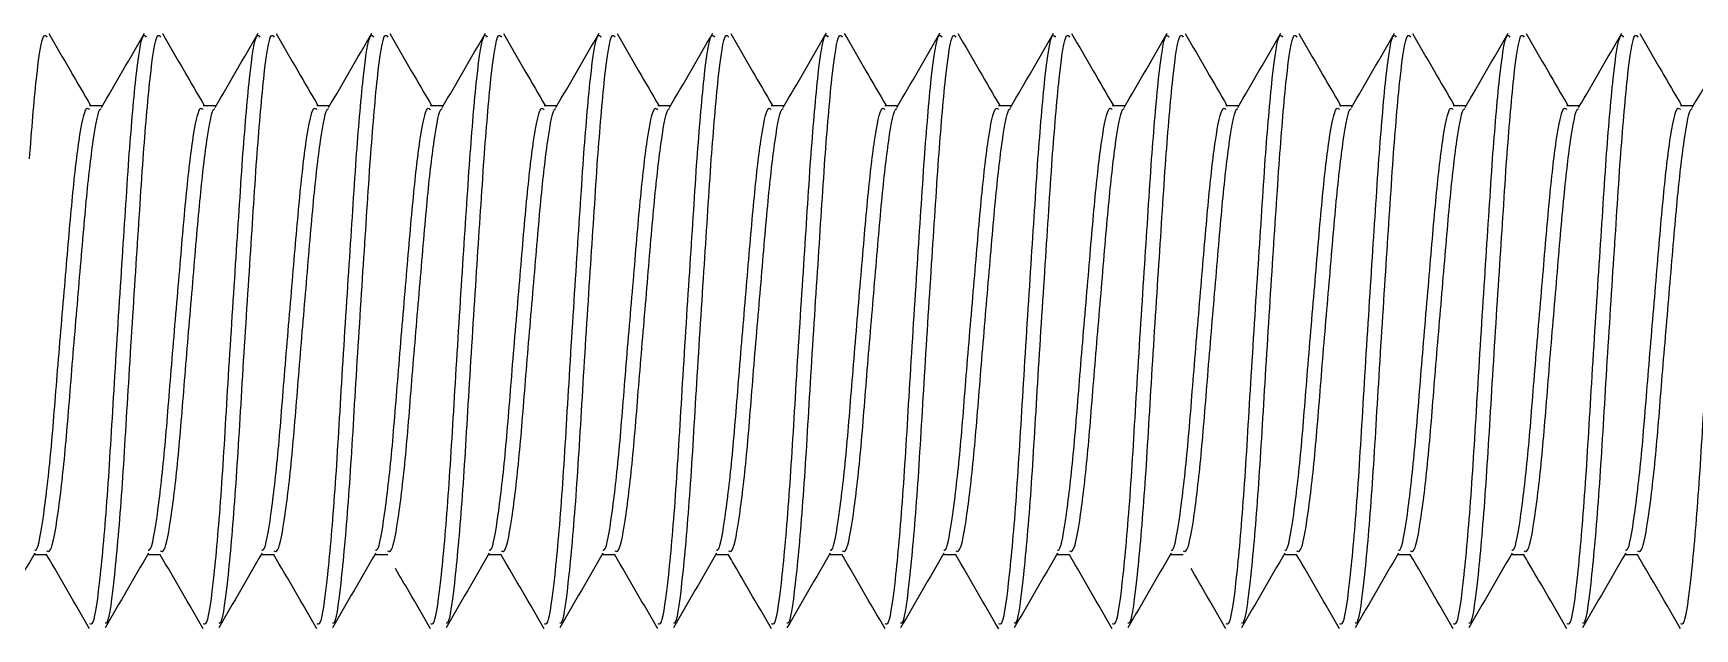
# Model space of a CAD drawing. Header units: inches. Extents: x -2.82 to 2.82, y -1.71 to 1.71.
# Drawn here: x -0.7555 to -0.4128, y -1.5976 to -1.4749 of the extents above; entities that cross this region are included whole.
import ezdxf

# ---------------------------------------------------------------- set-up
doc = ezdxf.new("R2010")
doc.units = ezdxf.units.IN
doc.header["$LTSCALE"] = 0.5
doc.header["$MEASUREMENT"] = 0
doc.layers.add('Hardware', color=242, linetype='CONTINUOUS')

msp = doc.modelspace()

# ---------------------------------------------------------------- linework, layer by layer
at = {"layer": 'Hardware', "linetype": 'Continuous', "lineweight": 25, "transparency": 16777216}
for p, q in [((-0.74389, -1.48977), (-0.74119, -1.48977)), ((-0.72045, -1.48977), (-0.71775, -1.48977)), ((-0.69702, -1.48977), (-0.69431, -1.48977)), ((-0.67358, -1.48977), (-0.67088, -1.48977)), ((-0.65014, -1.48977), (-0.64744, -1.48977)), ((-0.6267, -1.48977), (-0.624, -1.48977)), ((-0.60327, -1.48977), (-0.60057, -1.48977)), ((-0.57983, -1.48977), (-0.57713, -1.48977)), ((-0.55639, -1.48977), (-0.55369, -1.48977)), ((-0.53295, -1.48977), (-0.53025, -1.48977)), ((-0.50952, -1.48977), (-0.50682, -1.48977)), ((-0.48608, -1.48977), (-0.48338, -1.48977)), ((-0.46264, -1.48977), (-0.45994, -1.48977)), ((-0.4392, -1.48977), (-0.4365, -1.48977)), ((-0.41577, -1.48977), (-0.41307, -1.48977)), ((-0.75268, -1.58233), (-0.75537, -1.58233)), ((-0.72924, -1.58233), (-0.73193, -1.58233)), ((-0.7058, -1.58233), (-0.7085, -1.58233)), ((-0.68237, -1.58233), (-0.68506, -1.58233)), ((-0.65893, -1.58233), (-0.66162, -1.58233)), ((-0.63549, -1.58233), (-0.63818, -1.58233)), ((-0.61205, -1.58233), (-0.61475, -1.58233)), ((-0.58862, -1.58233), (-0.59131, -1.58233)), ((-0.56518, -1.58233), (-0.56787, -1.58233)), ((-0.54174, -1.58233), (-0.54443, -1.58233)), ((-0.5183, -1.58233), (-0.521, -1.58233)), ((-0.49487, -1.58233), (-0.49756, -1.58233)), ((-0.47143, -1.58233), (-0.47412, -1.58233)), ((-0.44799, -1.58233), (-0.45068, -1.58233)), ((-0.42456, -1.58233), (-0.42725, -1.58233))]:
    msp.add_line(p, q, dxfattribs=at)
for points, knots in [([(-0.75626, -1.50074), (-0.7558, -1.49482), (-0.75485, -1.48283), (-0.75354, -1.47459), (-0.75288, -1.47542), (-0.75268, -1.47567)], [0, 0, 0, 0, 0.40651, 0.823713, 1, 1, 1, 1]), ([(-0.75227, -1.47495), (-0.75079, -1.47751), (-0.74792, -1.48245), (-0.74504, -1.48739), (-0.74365, -1.48977)], [0, 0, 0, 0, 0.516874, 1, 1, 1, 1]), ([(-0.74144, -1.4902), (-0.73996, -1.48765), (-0.73698, -1.48255), (-0.73402, -1.47744), (-0.73253, -1.47489)], [0, 0, 0, 0, 0.499702, 1, 1, 1, 1]), ([(-0.73576, -1.50074), (-0.73529, -1.49482), (-0.73434, -1.48283), (-0.73303, -1.47459), (-0.73237, -1.47542), (-0.73217, -1.47567)], [0, 0, 0, 0, 0.40651, 0.823713, 1, 1, 1, 1]), ([(-0.73283, -1.50074), (-0.73236, -1.49482), (-0.73141, -1.48283), (-0.7301, -1.47459), (-0.72944, -1.47542), (-0.72924, -1.47567)], [0, 0, 0, 0, 0.40651, 0.823713, 1, 1, 1, 1]), ([(-0.72883, -1.47495), (-0.72735, -1.47751), (-0.72448, -1.48245), (-0.72161, -1.48739), (-0.72022, -1.48977)], [0, 0, 0, 0, 0.516874, 1, 1, 1, 1]), ([(-0.718, -1.4902), (-0.71652, -1.48765), (-0.71355, -1.48255), (-0.71058, -1.47744), (-0.7091, -1.47489)], [0, 0, 0, 0, 0.499702, 1, 1, 1, 1]), ([(-0.71232, -1.50074), (-0.71185, -1.49482), (-0.71091, -1.48283), (-0.7096, -1.47459), (-0.70893, -1.47542), (-0.70873, -1.47567)], [0, 0, 0, 0, 0.406509, 0.823714, 1, 1, 1, 1]), ([(-0.70939, -1.50074), (-0.70892, -1.49482), (-0.70798, -1.48283), (-0.70667, -1.47459), (-0.706, -1.47542), (-0.7058, -1.47567)], [0, 0, 0, 0, 0.40651, 0.823713, 1, 1, 1, 1]), ([(-0.70539, -1.47495), (-0.70391, -1.47751), (-0.70104, -1.48245), (-0.69817, -1.48739), (-0.69678, -1.48977)], [0, 0, 0, 0, 0.516874, 1, 1, 1, 1]), ([(-0.69457, -1.4902), (-0.69308, -1.48765), (-0.69011, -1.48255), (-0.68714, -1.47744), (-0.68566, -1.47489)], [0, 0, 0, 0, 0.499677, 1, 1, 1, 1]), ([(-0.68888, -1.50074), (-0.68841, -1.49482), (-0.68747, -1.48283), (-0.68616, -1.47459), (-0.68549, -1.47542), (-0.6853, -1.47567)], [0, 0, 0, 0, 0.406509, 0.823714, 1, 1, 1, 1]), ([(-0.68595, -1.50074), (-0.68548, -1.49482), (-0.68454, -1.48283), (-0.68323, -1.47459), (-0.68256, -1.47542), (-0.68237, -1.47567)], [0, 0, 0, 0, 0.40651, 0.823713, 1, 1, 1, 1]), ([(-0.68196, -1.47495), (-0.68047, -1.47751), (-0.67761, -1.48245), (-0.67473, -1.48739), (-0.67334, -1.48977)], [0, 0, 0, 0, 0.516874, 1, 1, 1, 1]), ([(-0.67113, -1.4902), (-0.66964, -1.48765), (-0.66667, -1.48255), (-0.66371, -1.47744), (-0.66222, -1.47489)], [0, 0, 0, 0, 0.499702, 1, 1, 1, 1]), ([(-0.66544, -1.50074), (-0.66498, -1.49482), (-0.66403, -1.48283), (-0.66272, -1.47459), (-0.66206, -1.47542), (-0.66186, -1.47567)], [0, 0, 0, 0, 0.40651, 0.823713, 1, 1, 1, 1]), ([(-0.66251, -1.50074), (-0.66205, -1.49482), (-0.6611, -1.48283), (-0.65979, -1.47459), (-0.65913, -1.47542), (-0.65893, -1.47567)], [0, 0, 0, 0, 0.40651, 0.823713, 1, 1, 1, 1]), ([(-0.65852, -1.47495), (-0.65704, -1.47751), (-0.65417, -1.48245), (-0.65129, -1.48739), (-0.64991, -1.48977)], [0, 0, 0, 0, 0.516874, 1, 1, 1, 1]), ([(-0.64769, -1.4902), (-0.64621, -1.48765), (-0.64323, -1.48255), (-0.64027, -1.47744), (-0.63878, -1.47489)], [0, 0, 0, 0, 0.499702, 1, 1, 1, 1]), ([(-0.64201, -1.50074), (-0.64154, -1.49482), (-0.64059, -1.48283), (-0.63928, -1.47459), (-0.63862, -1.47542), (-0.63842, -1.47567)], [0, 0, 0, 0, 0.406509, 0.823714, 1, 1, 1, 1]), ([(-0.63908, -1.50074), (-0.63861, -1.49482), (-0.63766, -1.48283), (-0.63636, -1.47459), (-0.63569, -1.47542), (-0.63549, -1.47567)], [0, 0, 0, 0, 0.40651, 0.823713, 1, 1, 1, 1]), ([(-0.63508, -1.47495), (-0.6336, -1.47751), (-0.63073, -1.48245), (-0.62786, -1.48739), (-0.62647, -1.48977)], [0, 0, 0, 0, 0.516874, 1, 1, 1, 1]), ([(-0.62425, -1.4902), (-0.62277, -1.48765), (-0.6198, -1.48255), (-0.61683, -1.47744), (-0.61535, -1.47489)], [0, 0, 0, 0, 0.499677, 1, 1, 1, 1]), ([(-0.61857, -1.50074), (-0.6181, -1.49482), (-0.61716, -1.48283), (-0.61585, -1.47459), (-0.61518, -1.47542), (-0.61498, -1.47567)], [0, 0, 0, 0, 0.406509, 0.823714, 1, 1, 1, 1]), ([(-0.61564, -1.50074), (-0.61517, -1.49482), (-0.61423, -1.48283), (-0.61292, -1.47459), (-0.61225, -1.47542), (-0.61205, -1.47567)], [0, 0, 0, 0, 0.40651, 0.823713, 1, 1, 1, 1]), ([(-0.61164, -1.47495), (-0.61016, -1.47751), (-0.60729, -1.48245), (-0.60442, -1.48739), (-0.60303, -1.48977)], [0, 0, 0, 0, 0.516874, 1, 1, 1, 1]), ([(-0.60082, -1.4902), (-0.59933, -1.48765), (-0.59636, -1.48255), (-0.59339, -1.47744), (-0.59191, -1.47489)], [0, 0, 0, 0, 0.499702, 1, 1, 1, 1]), ([(-0.59513, -1.50074), (-0.59466, -1.49482), (-0.59372, -1.48283), (-0.59241, -1.47459), (-0.59174, -1.47542), (-0.59155, -1.47567)], [0, 0, 0, 0, 0.40651, 0.823713, 1, 1, 1, 1]), ([(-0.5922, -1.50074), (-0.59173, -1.49482), (-0.59079, -1.48283), (-0.58948, -1.47459), (-0.58882, -1.47542), (-0.58862, -1.47567)], [0, 0, 0, 0, 0.40651, 0.823713, 1, 1, 1, 1]), ([(-0.58821, -1.47495), (-0.58672, -1.47751), (-0.58386, -1.48245), (-0.58098, -1.48739), (-0.57959, -1.48977)], [0, 0, 0, 0, 0.516874, 1, 1, 1, 1]), ([(-0.57738, -1.4902), (-0.57589, -1.48765), (-0.57292, -1.48255), (-0.56996, -1.47744), (-0.56847, -1.47489)], [0, 0, 0, 0, 0.499702, 1, 1, 1, 1]), ([(-0.57169, -1.50074), (-0.57123, -1.49482), (-0.57028, -1.48283), (-0.56897, -1.47459), (-0.56831, -1.47542), (-0.56811, -1.47567)], [0, 0, 0, 0, 0.40651, 0.823713, 1, 1, 1, 1]), ([(-0.56876, -1.50074), (-0.5683, -1.49482), (-0.56735, -1.48283), (-0.56604, -1.47459), (-0.56538, -1.47542), (-0.56518, -1.47567)], [0, 0, 0, 0, 0.40651, 0.823713, 1, 1, 1, 1]), ([(-0.56477, -1.47495), (-0.56329, -1.47751), (-0.56042, -1.48245), (-0.55754, -1.48739), (-0.55616, -1.48977)], [0, 0, 0, 0, 0.516874, 1, 1, 1, 1]), ([(-0.55394, -1.4902), (-0.55246, -1.48765), (-0.54948, -1.48255), (-0.54652, -1.47744), (-0.54503, -1.47489)], [0, 0, 0, 0, 0.499702, 1, 1, 1, 1]), ([(-0.54826, -1.50074), (-0.54779, -1.49482), (-0.54684, -1.48283), (-0.54553, -1.47459), (-0.54487, -1.47542), (-0.54467, -1.47567)], [0, 0, 0, 0, 0.406509, 0.823714, 1, 1, 1, 1]), ([(-0.54533, -1.50074), (-0.54486, -1.49482), (-0.54391, -1.48283), (-0.54261, -1.47459), (-0.54194, -1.47542), (-0.54174, -1.47567)], [0, 0, 0, 0, 0.40651, 0.823713, 1, 1, 1, 1]), ([(-0.54133, -1.47495), (-0.53985, -1.47751), (-0.53698, -1.48245), (-0.53411, -1.48739), (-0.53272, -1.48977)], [0, 0, 0, 0, 0.516874, 1, 1, 1, 1]), ([(-0.5305, -1.4902), (-0.52902, -1.48765), (-0.52605, -1.48255), (-0.52308, -1.47744), (-0.5216, -1.47489)], [0, 0, 0, 0, 0.499677, 1, 1, 1, 1]), ([(-0.52482, -1.50074), (-0.52435, -1.49482), (-0.52341, -1.48283), (-0.5221, -1.47459), (-0.52143, -1.47542), (-0.52123, -1.47567)], [0, 0, 0, 0, 0.406509, 0.823714, 1, 1, 1, 1]), ([(-0.52189, -1.50074), (-0.52142, -1.49482), (-0.52048, -1.48283), (-0.51917, -1.47459), (-0.5185, -1.47542), (-0.5183, -1.47567)], [0, 0, 0, 0, 0.40651, 0.823713, 1, 1, 1, 1]), ([(-0.51789, -1.47495), (-0.51641, -1.47751), (-0.51354, -1.48245), (-0.51067, -1.48739), (-0.50928, -1.48977)], [0, 0, 0, 0, 0.516874, 1, 1, 1, 1]), ([(-0.50707, -1.4902), (-0.50558, -1.48765), (-0.50261, -1.48255), (-0.49964, -1.47744), (-0.49816, -1.47489)], [0, 0, 0, 0, 0.499702, 1, 1, 1, 1]), ([(-0.50138, -1.50074), (-0.50091, -1.49482), (-0.49997, -1.48283), (-0.49866, -1.47459), (-0.49799, -1.47542), (-0.4978, -1.47567)], [0, 0, 0, 0, 0.40651, 0.823713, 1, 1, 1, 1]), ([(-0.49845, -1.50074), (-0.49799, -1.49482), (-0.49704, -1.48283), (-0.49573, -1.47459), (-0.49507, -1.47542), (-0.49487, -1.47567)], [0, 0, 0, 0, 0.40651, 0.823713, 1, 1, 1, 1]), ([(-0.49446, -1.47495), (-0.49298, -1.47751), (-0.49011, -1.48245), (-0.48723, -1.48739), (-0.48584, -1.48977)], [0, 0, 0, 0, 0.516874, 1, 1, 1, 1]), ([(-0.48363, -1.4902), (-0.48214, -1.48765), (-0.47917, -1.48255), (-0.47621, -1.47744), (-0.47472, -1.47489)], [0, 0, 0, 0, 0.499702, 1, 1, 1, 1]), ([(-0.47794, -1.50074), (-0.47748, -1.49482), (-0.47653, -1.48283), (-0.47522, -1.47459), (-0.47456, -1.47542), (-0.47436, -1.47567)], [0, 0, 0, 0, 0.406509, 0.823714, 1, 1, 1, 1]), ([(-0.47501, -1.50074), (-0.47455, -1.49482), (-0.4736, -1.48283), (-0.47229, -1.47459), (-0.47163, -1.47542), (-0.47143, -1.47567)], [0, 0, 0, 0, 0.40651, 0.823713, 1, 1, 1, 1]), ([(-0.47102, -1.47495), (-0.46954, -1.47751), (-0.46667, -1.48245), (-0.46379, -1.48739), (-0.46241, -1.48977)], [0, 0, 0, 0, 0.516874, 1, 1, 1, 1]), ([(-0.46019, -1.4902), (-0.45871, -1.48765), (-0.45573, -1.48255), (-0.45277, -1.47744), (-0.45128, -1.47489)], [0, 0, 0, 0, 0.499677, 1, 1, 1, 1]), ([(-0.45451, -1.50074), (-0.45404, -1.49482), (-0.45309, -1.48283), (-0.45178, -1.47459), (-0.45112, -1.47542), (-0.45092, -1.47567)], [0, 0, 0, 0, 0.406509, 0.823714, 1, 1, 1, 1]), ([(-0.45158, -1.50074), (-0.45111, -1.49482), (-0.45016, -1.48283), (-0.44886, -1.47459), (-0.44819, -1.47542), (-0.44799, -1.47567)], [0, 0, 0, 0, 0.40651, 0.823713, 1, 1, 1, 1]), ([(-0.44758, -1.47495), (-0.4461, -1.47751), (-0.44323, -1.48245), (-0.44036, -1.48739), (-0.43897, -1.48977)], [0, 0, 0, 0, 0.516874, 1, 1, 1, 1]), ([(-0.43675, -1.4902), (-0.43527, -1.48765), (-0.4323, -1.48255), (-0.42933, -1.47744), (-0.42785, -1.47489)], [0, 0, 0, 0, 0.499702, 1, 1, 1, 1]), ([(-0.43107, -1.50074), (-0.4306, -1.49482), (-0.42966, -1.48283), (-0.42835, -1.47459), (-0.42768, -1.47542), (-0.42749, -1.47567)], [0, 0, 0, 0, 0.40651, 0.823713, 1, 1, 1, 1]), ([(-0.42814, -1.50074), (-0.42767, -1.49482), (-0.42673, -1.48283), (-0.42542, -1.47459), (-0.42475, -1.47542), (-0.42456, -1.47567)], [0, 0, 0, 0, 0.40651, 0.823713, 1, 1, 1, 1]), ([(-0.42415, -1.47495), (-0.42266, -1.47751), (-0.41979, -1.48245), (-0.41692, -1.48739), (-0.41553, -1.48977)], [0, 0, 0, 0, 0.516874, 1, 1, 1, 1]), ([(-0.41332, -1.4902), (-0.41183, -1.48765), (-0.40886, -1.48255), (-0.40589, -1.47744), (-0.40441, -1.47489)], [0, 0, 0, 0, 0.499702, 1, 1, 1, 1]), ([(-0.75519, -1.58136), (-0.75507, -1.58138), (-0.75449, -1.58146), (-0.75333, -1.57459), (-0.7518, -1.56162), (-0.75048, -1.5442), (-0.74889, -1.52578), (-0.74747, -1.50873), (-0.74606, -1.49621), (-0.74475, -1.48978), (-0.74409, -1.49042), (-0.74389, -1.49061)], [0, 0, 0, 0, 0.032032, 0.163227, 0.294424, 0.421501, 0.553854, 0.682794, 0.811735, 0.944088, 1, 1, 1, 1]), ([(-0.75273, -1.5815), (-0.75246, -1.58164), (-0.75173, -1.582), (-0.75041, -1.57475), (-0.74887, -1.56158), (-0.74756, -1.54433), (-0.74597, -1.52594), (-0.74455, -1.50876), (-0.74314, -1.49642), (-0.742, -1.49021), (-0.74149, -1.49045), (-0.74145, -1.49047)], [0, 0, 0, 0, 0.0756552, 0.2070827, 0.3385112, 0.4658129, 0.5956376, 0.7275691, 0.8567376, 0.9893247, 1, 1, 1, 1]), ([(-0.73175, -1.58136), (-0.73164, -1.58138), (-0.73105, -1.58146), (-0.72989, -1.57459), (-0.72837, -1.56162), (-0.72705, -1.5442), (-0.72545, -1.52578), (-0.72404, -1.50873), (-0.72262, -1.49621), (-0.72132, -1.48978), (-0.72065, -1.49042), (-0.72045, -1.49061)], [0, 0, 0, 0, 0.032032, 0.163227, 0.294424, 0.421501, 0.553854, 0.682794, 0.811735, 0.944088, 1, 1, 1, 1]), ([(-0.72929, -1.5815), (-0.72902, -1.58164), (-0.72829, -1.582), (-0.72697, -1.57475), (-0.72544, -1.56158), (-0.72413, -1.54433), (-0.72253, -1.52594), (-0.72112, -1.50876), (-0.7197, -1.49642), (-0.71856, -1.49021), (-0.71805, -1.49045), (-0.71801, -1.49047)], [0, 0, 0, 0, 0.0756552, 0.2070827, 0.3385112, 0.4658129, 0.5956376, 0.7275691, 0.8567376, 0.9893247, 1, 1, 1, 1]), ([(-0.70831, -1.58136), (-0.7082, -1.58138), (-0.70762, -1.58146), (-0.70646, -1.57459), (-0.70493, -1.56162), (-0.70361, -1.5442), (-0.70201, -1.52578), (-0.7006, -1.50873), (-0.69919, -1.49621), (-0.69788, -1.48978), (-0.69721, -1.49042), (-0.69702, -1.49061)], [0, 0, 0, 0, 0.032032, 0.163227, 0.294423, 0.421501, 0.553855, 0.682795, 0.811735, 0.944089, 1, 1, 1, 1]), ([(-0.70585, -1.5815), (-0.70558, -1.58164), (-0.70485, -1.582), (-0.70353, -1.57475), (-0.702, -1.56158), (-0.70069, -1.54433), (-0.69909, -1.52594), (-0.69768, -1.50876), (-0.69626, -1.49642), (-0.69512, -1.49021), (-0.69461, -1.49045), (-0.69457, -1.49047)], [0, 0, 0, 0, 0.075656, 0.207083, 0.338512, 0.465813, 0.595638, 0.727569, 0.856738, 0.989325, 1, 1, 1, 1]), ([(-0.68488, -1.58136), (-0.68476, -1.58138), (-0.68418, -1.58146), (-0.68302, -1.57459), (-0.68149, -1.56162), (-0.68017, -1.5442), (-0.67858, -1.52578), (-0.67716, -1.50873), (-0.67575, -1.49621), (-0.67444, -1.48978), (-0.67378, -1.49042), (-0.67358, -1.49061)], [0, 0, 0, 0, 0.032032, 0.163227, 0.294424, 0.421501, 0.553854, 0.682795, 0.811735, 0.944089, 1, 1, 1, 1]), ([(-0.68241, -1.5815), (-0.68215, -1.58164), (-0.68141, -1.582), (-0.68009, -1.57475), (-0.67856, -1.56158), (-0.67725, -1.54433), (-0.67566, -1.52594), (-0.67424, -1.50876), (-0.67283, -1.49642), (-0.67168, -1.49021), (-0.67117, -1.49045), (-0.67114, -1.49047)], [0, 0, 0, 0, 0.075656, 0.207083, 0.338511, 0.465813, 0.595638, 0.72757, 0.856738, 0.989325, 1, 1, 1, 1]), ([(-0.66144, -1.58136), (-0.66132, -1.58138), (-0.66074, -1.58146), (-0.65958, -1.57459), (-0.65805, -1.56162), (-0.65673, -1.5442), (-0.65514, -1.52578), (-0.65372, -1.50873), (-0.65231, -1.49621), (-0.651, -1.48978), (-0.65034, -1.49042), (-0.65014, -1.49061)], [0, 0, 0, 0, 0.032032, 0.163227, 0.294424, 0.421501, 0.553854, 0.682794, 0.811735, 0.944088, 1, 1, 1, 1]), ([(-0.65898, -1.5815), (-0.65871, -1.58164), (-0.65798, -1.582), (-0.65666, -1.57475), (-0.65512, -1.56158), (-0.65381, -1.54433), (-0.65222, -1.52594), (-0.6508, -1.50876), (-0.64939, -1.49642), (-0.64825, -1.49021), (-0.64774, -1.49045), (-0.6477, -1.49047)], [0, 0, 0, 0, 0.0756552, 0.2070827, 0.3385112, 0.4658129, 0.5956376, 0.7275691, 0.8567376, 0.9893247, 1, 1, 1, 1]), ([(-0.638, -1.58136), (-0.63789, -1.58138), (-0.6373, -1.58146), (-0.63614, -1.57459), (-0.63462, -1.56162), (-0.6333, -1.5442), (-0.6317, -1.52578), (-0.63029, -1.50873), (-0.62888, -1.49621), (-0.62757, -1.48978), (-0.6269, -1.49042), (-0.6267, -1.49061)], [0, 0, 0, 0, 0.032032, 0.163227, 0.294423, 0.421501, 0.553855, 0.682795, 0.811735, 0.944089, 1, 1, 1, 1]), ([(-0.63554, -1.5815), (-0.63527, -1.58164), (-0.63454, -1.582), (-0.63322, -1.57475), (-0.63169, -1.56158), (-0.63038, -1.54433), (-0.62878, -1.52594), (-0.62737, -1.50876), (-0.62595, -1.49642), (-0.62481, -1.49021), (-0.6243, -1.49045), (-0.62426, -1.49047)], [0, 0, 0, 0, 0.075656, 0.207083, 0.338512, 0.465813, 0.595638, 0.727569, 0.856738, 0.989325, 1, 1, 1, 1]), ([(-0.61456, -1.58136), (-0.61445, -1.58138), (-0.61387, -1.58146), (-0.61271, -1.57459), (-0.61118, -1.56162), (-0.60986, -1.5442), (-0.60826, -1.52578), (-0.60685, -1.50873), (-0.60544, -1.49621), (-0.60413, -1.48978), (-0.60346, -1.49042), (-0.60327, -1.49061)], [0, 0, 0, 0, 0.032032, 0.163227, 0.294424, 0.421501, 0.553854, 0.682795, 0.811735, 0.944089, 1, 1, 1, 1]), ([(-0.6121, -1.5815), (-0.61183, -1.58164), (-0.6111, -1.582), (-0.60978, -1.57475), (-0.60825, -1.56158), (-0.60694, -1.54433), (-0.60535, -1.52594), (-0.60393, -1.50876), (-0.60251, -1.49642), (-0.60137, -1.49021), (-0.60086, -1.49045), (-0.60082, -1.49047)], [0, 0, 0, 0, 0.075656, 0.207083, 0.338511, 0.465813, 0.595638, 0.72757, 0.856738, 0.989325, 1, 1, 1, 1]), ([(-0.59113, -1.58136), (-0.59101, -1.58138), (-0.59043, -1.58146), (-0.58927, -1.57459), (-0.58774, -1.56162), (-0.58642, -1.5442), (-0.58483, -1.52578), (-0.58341, -1.50873), (-0.582, -1.49621), (-0.58069, -1.48978), (-0.58003, -1.49042), (-0.57983, -1.49061)], [0, 0, 0, 0, 0.032032, 0.163227, 0.294424, 0.421501, 0.553854, 0.682794, 0.811735, 0.944088, 1, 1, 1, 1]), ([(-0.58866, -1.5815), (-0.5884, -1.58164), (-0.58766, -1.582), (-0.58634, -1.57475), (-0.58481, -1.56158), (-0.5835, -1.54433), (-0.58191, -1.52594), (-0.58049, -1.50876), (-0.57907, -1.49642), (-0.57794, -1.49021), (-0.57742, -1.49045), (-0.57739, -1.49047)], [0, 0, 0, 0, 0.0756552, 0.2070827, 0.3385112, 0.4658129, 0.5956376, 0.7275691, 0.8567376, 0.9893247, 1, 1, 1, 1]), ([(-0.56769, -1.58136), (-0.56757, -1.58138), (-0.56699, -1.58146), (-0.56583, -1.57459), (-0.5643, -1.56162), (-0.56298, -1.5442), (-0.56139, -1.52578), (-0.55997, -1.50873), (-0.55856, -1.49621), (-0.55725, -1.48978), (-0.55659, -1.49042), (-0.55639, -1.49061)], [0, 0, 0, 0, 0.032032, 0.163227, 0.294424, 0.421501, 0.553854, 0.682794, 0.811735, 0.944088, 1, 1, 1, 1]), ([(-0.56523, -1.5815), (-0.56496, -1.58164), (-0.56423, -1.582), (-0.56291, -1.57475), (-0.56137, -1.56158), (-0.56006, -1.54433), (-0.55847, -1.52594), (-0.55705, -1.50876), (-0.55564, -1.49642), (-0.5545, -1.49021), (-0.55399, -1.49045), (-0.55395, -1.49047)], [0, 0, 0, 0, 0.0756552, 0.2070827, 0.3385112, 0.4658129, 0.5956376, 0.7275691, 0.8567376, 0.9893247, 1, 1, 1, 1]), ([(-0.54425, -1.58136), (-0.54414, -1.58138), (-0.54355, -1.58146), (-0.54239, -1.57459), (-0.54087, -1.56162), (-0.53955, -1.5442), (-0.53795, -1.52578), (-0.53654, -1.50873), (-0.53513, -1.49621), (-0.53382, -1.48978), (-0.53315, -1.49042), (-0.53295, -1.49061)], [0, 0, 0, 0, 0.032032, 0.163227, 0.294423, 0.421501, 0.553855, 0.682795, 0.811735, 0.944089, 1, 1, 1, 1]), ([(-0.54179, -1.5815), (-0.54152, -1.58164), (-0.54079, -1.582), (-0.53947, -1.57475), (-0.53794, -1.56158), (-0.53663, -1.54433), (-0.53503, -1.52594), (-0.53362, -1.50876), (-0.5322, -1.49642), (-0.53106, -1.49021), (-0.53055, -1.49045), (-0.53051, -1.49047)], [0, 0, 0, 0, 0.075656, 0.207083, 0.338512, 0.465813, 0.595638, 0.727569, 0.856738, 0.989325, 1, 1, 1, 1]), ([(-0.52081, -1.58136), (-0.5207, -1.58138), (-0.52012, -1.58146), (-0.51896, -1.57459), (-0.51743, -1.56162), (-0.51611, -1.5442), (-0.51451, -1.52578), (-0.5131, -1.50873), (-0.51169, -1.49621), (-0.51038, -1.48978), (-0.50971, -1.49042), (-0.50952, -1.49061)], [0, 0, 0, 0, 0.032032, 0.163227, 0.294424, 0.421501, 0.553854, 0.682795, 0.811735, 0.944089, 1, 1, 1, 1]), ([(-0.51835, -1.5815), (-0.51808, -1.58164), (-0.51735, -1.582), (-0.51603, -1.57475), (-0.5145, -1.56158), (-0.51319, -1.54433), (-0.5116, -1.52594), (-0.51018, -1.50876), (-0.50876, -1.49642), (-0.50762, -1.49021), (-0.50711, -1.49045), (-0.50707, -1.49047)], [0, 0, 0, 0, 0.075656, 0.207083, 0.338511, 0.465813, 0.595638, 0.72757, 0.856738, 0.989325, 1, 1, 1, 1]), ([(-0.49738, -1.58136), (-0.49726, -1.58138), (-0.49668, -1.58146), (-0.49552, -1.57459), (-0.49399, -1.56162), (-0.49267, -1.5442), (-0.49108, -1.52578), (-0.48966, -1.50873), (-0.48825, -1.49621), (-0.48694, -1.48978), (-0.48628, -1.49042), (-0.48608, -1.49061)], [0, 0, 0, 0, 0.032032, 0.163227, 0.294424, 0.421501, 0.553854, 0.682794, 0.811735, 0.944088, 1, 1, 1, 1]), ([(-0.49491, -1.5815), (-0.49465, -1.58164), (-0.49391, -1.582), (-0.49259, -1.57475), (-0.49106, -1.56158), (-0.48975, -1.54433), (-0.48816, -1.52594), (-0.48674, -1.50876), (-0.48532, -1.49642), (-0.48419, -1.49021), (-0.48367, -1.49045), (-0.48364, -1.49047)], [0, 0, 0, 0, 0.0756552, 0.2070827, 0.3385112, 0.4658129, 0.5956376, 0.7275691, 0.8567376, 0.9893247, 1, 1, 1, 1]), ([(-0.47394, -1.58136), (-0.47382, -1.58138), (-0.47324, -1.58146), (-0.47208, -1.57459), (-0.47056, -1.56162), (-0.46923, -1.5442), (-0.46764, -1.52578), (-0.46622, -1.50873), (-0.46481, -1.49621), (-0.4635, -1.48978), (-0.46284, -1.49042), (-0.46264, -1.49061)], [0, 0, 0, 0, 0.032032, 0.163227, 0.294423, 0.421501, 0.553855, 0.682795, 0.811735, 0.944089, 1, 1, 1, 1]), ([(-0.47148, -1.5815), (-0.47121, -1.58164), (-0.47048, -1.582), (-0.46916, -1.57475), (-0.46762, -1.56158), (-0.46631, -1.54433), (-0.46472, -1.52594), (-0.4633, -1.50876), (-0.46189, -1.49642), (-0.46075, -1.49021), (-0.46024, -1.49045), (-0.4602, -1.49047)], [0, 0, 0, 0, 0.075656, 0.207083, 0.338512, 0.465813, 0.595638, 0.727569, 0.856738, 0.989325, 1, 1, 1, 1]), ([(-0.4505, -1.58136), (-0.45039, -1.58138), (-0.44981, -1.58146), (-0.44865, -1.57459), (-0.44712, -1.56162), (-0.4458, -1.5442), (-0.4442, -1.52578), (-0.44279, -1.50873), (-0.44138, -1.49621), (-0.44007, -1.48978), (-0.4394, -1.49042), (-0.4392, -1.49061)], [0, 0, 0, 0, 0.032032, 0.163227, 0.294424, 0.421501, 0.553854, 0.682795, 0.811735, 0.944089, 1, 1, 1, 1]), ([(-0.44804, -1.5815), (-0.44777, -1.58164), (-0.44704, -1.582), (-0.44572, -1.57475), (-0.44419, -1.56158), (-0.44288, -1.54433), (-0.44129, -1.52594), (-0.43986, -1.50876), (-0.43845, -1.49642), (-0.43731, -1.49021), (-0.4368, -1.49045), (-0.43676, -1.49047)], [0, 0, 0, 0, 0.075656, 0.207083, 0.338511, 0.465813, 0.595638, 0.72757, 0.856738, 0.989325, 1, 1, 1, 1]), ([(-0.42706, -1.58136), (-0.42695, -1.58138), (-0.42637, -1.58146), (-0.42521, -1.57459), (-0.42368, -1.56162), (-0.42236, -1.5442), (-0.42076, -1.52578), (-0.41935, -1.50873), (-0.41794, -1.49621), (-0.41663, -1.48978), (-0.41596, -1.49042), (-0.41577, -1.49061)], [0, 0, 0, 0, 0.032032, 0.163227, 0.294424, 0.421501, 0.553854, 0.682794, 0.811735, 0.944088, 1, 1, 1, 1]), ([(-0.4246, -1.5815), (-0.42433, -1.58164), (-0.4236, -1.582), (-0.42228, -1.57475), (-0.42075, -1.56158), (-0.41944, -1.54433), (-0.41785, -1.52594), (-0.41643, -1.50876), (-0.41501, -1.49642), (-0.41388, -1.49021), (-0.41336, -1.49045), (-0.41332, -1.49047)], [0, 0, 0, 0, 0.0756552, 0.2070827, 0.3385112, 0.4658129, 0.5956376, 0.7275691, 0.8567376, 0.9893247, 1, 1, 1, 1]), ([(-0.74389, -1.59644), (-0.74364, -1.59659), (-0.74292, -1.59704), (-0.74162, -1.58747), (-0.74008, -1.56996), (-0.73876, -1.54697), (-0.73717, -1.52212), (-0.73622, -1.5078), (-0.73576, -1.50074)], [0, 0, 0, 0, 0.098577, 0.280299, 0.462021, 0.638069, 0.821385, 1, 1, 1, 1]), ([(-0.74066, -1.59632), (-0.74051, -1.59637), (-0.73988, -1.59658), (-0.73868, -1.58734), (-0.73716, -1.56999), (-0.73583, -1.54696), (-0.73424, -1.52212), (-0.73329, -1.5078), (-0.73283, -1.50074)], [0, 0, 0, 0, 0.062356, 0.25138, 0.440403, 0.623526, 0.814208, 1, 1, 1, 1]), ([(-0.72045, -1.59644), (-0.7202, -1.59659), (-0.71948, -1.59704), (-0.71818, -1.58747), (-0.71665, -1.56996), (-0.71533, -1.54697), (-0.71373, -1.52212), (-0.71278, -1.5078), (-0.71232, -1.50074)], [0, 0, 0, 0, 0.098577, 0.280299, 0.46202, 0.638069, 0.821385, 1, 1, 1, 1]), ([(-0.71722, -1.59632), (-0.71707, -1.59637), (-0.71645, -1.59658), (-0.71525, -1.58734), (-0.71372, -1.56999), (-0.7124, -1.54696), (-0.7108, -1.52212), (-0.70986, -1.5078), (-0.70939, -1.50074)], [0, 0, 0, 0, 0.062356, 0.25138, 0.440403, 0.623526, 0.814208, 1, 1, 1, 1]), ([(-0.69702, -1.59644), (-0.69676, -1.59659), (-0.69604, -1.59704), (-0.69474, -1.58747), (-0.69321, -1.56996), (-0.69189, -1.54697), (-0.69029, -1.52212), (-0.68935, -1.5078), (-0.68888, -1.50074)], [0, 0, 0, 0, 0.0985776, 0.2802987, 0.4620205, 0.6380693, 0.8213847, 1, 1, 1, 1]), ([(-0.69379, -1.59632), (-0.69363, -1.59637), (-0.69301, -1.59658), (-0.69181, -1.58734), (-0.69028, -1.56999), (-0.68896, -1.54696), (-0.68736, -1.52212), (-0.68642, -1.5078), (-0.68595, -1.50074)], [0, 0, 0, 0, 0.062356, 0.25138, 0.440403, 0.623526, 0.814208, 1, 1, 1, 1]), ([(-0.67358, -1.59644), (-0.67333, -1.59659), (-0.67261, -1.59704), (-0.6713, -1.58747), (-0.66977, -1.56996), (-0.66845, -1.54697), (-0.66686, -1.52212), (-0.66591, -1.5078), (-0.66544, -1.50074)], [0, 0, 0, 0, 0.098577, 0.280299, 0.462021, 0.638069, 0.821385, 1, 1, 1, 1]), ([(-0.67035, -1.59632), (-0.67019, -1.59637), (-0.66957, -1.59658), (-0.66837, -1.58734), (-0.66684, -1.56999), (-0.66552, -1.54696), (-0.66393, -1.52212), (-0.66298, -1.5078), (-0.66251, -1.50074)], [0, 0, 0, 0, 0.062356, 0.25138, 0.440403, 0.623526, 0.814208, 1, 1, 1, 1]), ([(-0.65014, -1.59644), (-0.64989, -1.59659), (-0.64917, -1.59704), (-0.64787, -1.58747), (-0.64634, -1.56996), (-0.64501, -1.54697), (-0.64342, -1.52212), (-0.64247, -1.5078), (-0.64201, -1.50074)], [0, 0, 0, 0, 0.098577, 0.280299, 0.46202, 0.638069, 0.821385, 1, 1, 1, 1]), ([(-0.64691, -1.59632), (-0.64676, -1.59637), (-0.64613, -1.59658), (-0.64494, -1.58734), (-0.64341, -1.56999), (-0.64209, -1.54696), (-0.64049, -1.52212), (-0.63954, -1.5078), (-0.63908, -1.50074)], [0, 0, 0, 0, 0.062356, 0.25138, 0.440403, 0.623526, 0.814208, 1, 1, 1, 1]), ([(-0.6267, -1.59644), (-0.62645, -1.59659), (-0.62573, -1.59704), (-0.62443, -1.58747), (-0.6229, -1.56996), (-0.62158, -1.54697), (-0.61998, -1.52212), (-0.61904, -1.5078), (-0.61857, -1.50074)], [0, 0, 0, 0, 0.0985776, 0.2802987, 0.4620205, 0.6380693, 0.8213847, 1, 1, 1, 1]), ([(-0.62347, -1.59632), (-0.62332, -1.59637), (-0.6227, -1.59658), (-0.6215, -1.58734), (-0.61997, -1.56999), (-0.61865, -1.54696), (-0.61705, -1.52212), (-0.61611, -1.5078), (-0.61564, -1.50074)], [0, 0, 0, 0, 0.062356, 0.25138, 0.440403, 0.623526, 0.814208, 1, 1, 1, 1]), ([(-0.60327, -1.59644), (-0.60301, -1.59659), (-0.6023, -1.59704), (-0.60099, -1.58747), (-0.59946, -1.56996), (-0.59814, -1.54697), (-0.59654, -1.52212), (-0.5956, -1.5078), (-0.59513, -1.50074)], [0, 0, 0, 0, 0.098577, 0.280299, 0.462021, 0.638069, 0.821385, 1, 1, 1, 1]), ([(-0.60004, -1.59632), (-0.59988, -1.59637), (-0.59926, -1.59658), (-0.59806, -1.58734), (-0.59653, -1.56999), (-0.59521, -1.54696), (-0.59361, -1.52212), (-0.59267, -1.5078), (-0.5922, -1.50074)], [0, 0, 0, 0, 0.062356, 0.25138, 0.440403, 0.623526, 0.814208, 1, 1, 1, 1]), ([(-0.57983, -1.59644), (-0.57958, -1.59659), (-0.57886, -1.59704), (-0.57755, -1.58747), (-0.57602, -1.56996), (-0.5747, -1.54697), (-0.57311, -1.52212), (-0.57216, -1.5078), (-0.57169, -1.50074)], [0, 0, 0, 0, 0.098577, 0.280299, 0.462021, 0.638069, 0.821385, 1, 1, 1, 1]), ([(-0.5766, -1.59632), (-0.57644, -1.59637), (-0.57582, -1.59658), (-0.57462, -1.58734), (-0.57309, -1.56999), (-0.57177, -1.54696), (-0.57018, -1.52212), (-0.56923, -1.5078), (-0.56876, -1.50074)], [0, 0, 0, 0, 0.062356, 0.25138, 0.440403, 0.623526, 0.814208, 1, 1, 1, 1]), ([(-0.55639, -1.59644), (-0.55614, -1.59659), (-0.55542, -1.59704), (-0.55412, -1.58747), (-0.55259, -1.56996), (-0.55126, -1.54697), (-0.54967, -1.52212), (-0.54872, -1.5078), (-0.54826, -1.50074)], [0, 0, 0, 0, 0.098577, 0.280299, 0.46202, 0.638069, 0.821385, 1, 1, 1, 1]), ([(-0.55316, -1.59632), (-0.55301, -1.59637), (-0.55239, -1.59658), (-0.55119, -1.58734), (-0.54966, -1.56999), (-0.54834, -1.54696), (-0.54674, -1.52212), (-0.54579, -1.5078), (-0.54533, -1.50074)], [0, 0, 0, 0, 0.062356, 0.25138, 0.440403, 0.623526, 0.814208, 1, 1, 1, 1]), ([(-0.53295, -1.59644), (-0.5327, -1.59659), (-0.53198, -1.59704), (-0.53068, -1.58747), (-0.52915, -1.56996), (-0.52783, -1.54697), (-0.52623, -1.52212), (-0.52529, -1.5078), (-0.52482, -1.50074)], [0, 0, 0, 0, 0.0985776, 0.2802987, 0.4620205, 0.6380693, 0.8213847, 1, 1, 1, 1]), ([(-0.52972, -1.59632), (-0.52957, -1.59637), (-0.52895, -1.59658), (-0.52775, -1.58734), (-0.52622, -1.56999), (-0.5249, -1.54696), (-0.5233, -1.52212), (-0.52236, -1.5078), (-0.52189, -1.50074)], [0, 0, 0, 0, 0.062356, 0.25138, 0.440403, 0.623526, 0.814208, 1, 1, 1, 1]), ([(-0.50952, -1.59644), (-0.50926, -1.59659), (-0.50855, -1.59704), (-0.50724, -1.58747), (-0.50571, -1.56996), (-0.50439, -1.54697), (-0.50279, -1.52212), (-0.50185, -1.5078), (-0.50138, -1.50074)], [0, 0, 0, 0, 0.098577, 0.280299, 0.462021, 0.638069, 0.821385, 1, 1, 1, 1]), ([(-0.50629, -1.59632), (-0.50613, -1.59637), (-0.50551, -1.59658), (-0.50431, -1.58734), (-0.50278, -1.56999), (-0.50146, -1.54696), (-0.49987, -1.52212), (-0.49892, -1.5078), (-0.49845, -1.50074)], [0, 0, 0, 0, 0.062356, 0.25138, 0.440403, 0.623526, 0.814208, 1, 1, 1, 1]), ([(-0.48608, -1.59644), (-0.48583, -1.59659), (-0.48511, -1.59704), (-0.4838, -1.58747), (-0.48227, -1.56996), (-0.48095, -1.54697), (-0.47936, -1.52212), (-0.47841, -1.5078), (-0.47794, -1.50074)], [0, 0, 0, 0, 0.098577, 0.280299, 0.46202, 0.638069, 0.821385, 1, 1, 1, 1]), ([(-0.48285, -1.59632), (-0.48269, -1.59637), (-0.48207, -1.59658), (-0.48087, -1.58734), (-0.47934, -1.56999), (-0.47802, -1.54696), (-0.47643, -1.52212), (-0.47548, -1.5078), (-0.47501, -1.50074)], [0, 0, 0, 0, 0.062356, 0.25138, 0.440403, 0.623526, 0.814208, 1, 1, 1, 1]), ([(-0.46264, -1.59644), (-0.46239, -1.59659), (-0.46167, -1.59704), (-0.46037, -1.58747), (-0.45884, -1.56996), (-0.45751, -1.54697), (-0.45592, -1.52212), (-0.45497, -1.5078), (-0.45451, -1.50074)], [0, 0, 0, 0, 0.0985776, 0.2802987, 0.4620205, 0.6380693, 0.8213847, 1, 1, 1, 1]), ([(-0.45941, -1.59632), (-0.45926, -1.59637), (-0.45864, -1.59658), (-0.45744, -1.58734), (-0.45591, -1.56999), (-0.45459, -1.54696), (-0.45299, -1.52212), (-0.45204, -1.5078), (-0.45158, -1.50074)], [0, 0, 0, 0, 0.062356, 0.25138, 0.440403, 0.623526, 0.814208, 1, 1, 1, 1]), ([(-0.4392, -1.59644), (-0.43895, -1.59659), (-0.43823, -1.59704), (-0.43693, -1.58747), (-0.4354, -1.56996), (-0.43408, -1.54697), (-0.43248, -1.52212), (-0.43154, -1.5078), (-0.43107, -1.50074)], [0, 0, 0, 0, 0.098577, 0.280299, 0.462021, 0.638069, 0.821385, 1, 1, 1, 1]), ([(-0.43597, -1.59632), (-0.43582, -1.59637), (-0.4352, -1.59658), (-0.434, -1.58734), (-0.43247, -1.56999), (-0.43115, -1.54696), (-0.42955, -1.52212), (-0.42861, -1.5078), (-0.42814, -1.50074)], [0, 0, 0, 0, 0.062356, 0.25138, 0.440403, 0.623526, 0.814208, 1, 1, 1, 1]), ([(-0.41577, -1.59644), (-0.41551, -1.59659), (-0.4148, -1.59704), (-0.41349, -1.58747), (-0.41196, -1.56996), (-0.41064, -1.54697), (-0.40904, -1.52212), (-0.4081, -1.5078), (-0.40763, -1.50074)], [0, 0, 0, 0, 0.098577, 0.280299, 0.462021, 0.638069, 0.821385, 1, 1, 1, 1]), ([(-0.75517, -1.58199), (-0.75666, -1.58454), (-0.75964, -1.58967), (-0.76261, -1.59478), (-0.76409, -1.59734)], [0, 0, 0, 0, 0.499537, 1, 1, 1, 1]), ([(-0.74387, -1.59755), (-0.74534, -1.59501), (-0.74829, -1.58994), (-0.75124, -1.58486), (-0.75272, -1.58232)], [0, 0, 0, 0, 0.50008, 1, 1, 1, 1]), ([(-0.73173, -1.58199), (-0.73322, -1.58454), (-0.7362, -1.58967), (-0.73917, -1.59478), (-0.74066, -1.59734)], [0, 0, 0, 0, 0.499537, 1, 1, 1, 1]), ([(-0.72043, -1.59755), (-0.72191, -1.59501), (-0.72485, -1.58994), (-0.72781, -1.58486), (-0.72928, -1.58232)], [0, 0, 0, 0, 0.50008, 1, 1, 1, 1]), ([(-0.7083, -1.58199), (-0.70979, -1.58454), (-0.71276, -1.58967), (-0.71573, -1.59478), (-0.71722, -1.59734)], [0, 0, 0, 0, 0.4995247, 1, 1, 1, 1]), ([(-0.69699, -1.59755), (-0.69847, -1.59501), (-0.70142, -1.58994), (-0.70437, -1.58486), (-0.70584, -1.58232)], [0, 0, 0, 0, 0.500106, 1, 1, 1, 1]), ([(-0.68486, -1.58199), (-0.68635, -1.58454), (-0.68933, -1.58967), (-0.6923, -1.59478), (-0.69378, -1.59734)], [0, 0, 0, 0, 0.49955, 1, 1, 1, 1]), ([(-0.66142, -1.58199), (-0.66291, -1.58454), (-0.66589, -1.58967), (-0.66886, -1.59478), (-0.67034, -1.59734)], [0, 0, 0, 0, 0.499537, 1, 1, 1, 1]), ([(-0.65012, -1.59755), (-0.65159, -1.59501), (-0.65454, -1.58994), (-0.65749, -1.58486), (-0.65897, -1.58232)], [0, 0, 0, 0, 0.50008, 1, 1, 1, 1]), ([(-0.63799, -1.58199), (-0.63947, -1.58454), (-0.64245, -1.58967), (-0.64542, -1.59478), (-0.64691, -1.59734)], [0, 0, 0, 0, 0.4995247, 1, 1, 1, 1]), ([(-0.62668, -1.59755), (-0.62816, -1.59501), (-0.63111, -1.58994), (-0.63406, -1.58486), (-0.63553, -1.58232)], [0, 0, 0, 0, 0.500106, 1, 1, 1, 1]), ([(-0.61455, -1.58199), (-0.61604, -1.58454), (-0.61901, -1.58967), (-0.62198, -1.59478), (-0.62347, -1.59734)], [0, 0, 0, 0, 0.49955, 1, 1, 1, 1]), ([(-0.60324, -1.59755), (-0.60472, -1.59501), (-0.60712, -1.59088), (-0.60952, -1.58675), (-0.61045, -1.58516), (-0.61045, -1.58516), (-0.61045, -1.58516), (-0.61045, -1.58516), (-0.611, -1.58421), (-0.61154, -1.58327), (-0.61209, -1.58233)], [0, 0, 0, 0, 0.500093, 0.8139796, 0.8139796, 0.8139796, 0.8139928, 0.8139928, 0.8139928, 0.999627, 0.999627, 0.999627, 0.999627]), ([(-0.59111, -1.58199), (-0.5926, -1.58454), (-0.59558, -1.58967), (-0.59855, -1.59478), (-0.60003, -1.59734)], [0, 0, 0, 0, 0.499537, 1, 1, 1, 1]), ([(-0.57981, -1.59755), (-0.58128, -1.59501), (-0.58423, -1.58994), (-0.58718, -1.58486), (-0.58866, -1.58232)], [0, 0, 0, 0, 0.50008, 1, 1, 1, 1]), ([(-0.56767, -1.58199), (-0.56916, -1.58454), (-0.57214, -1.58967), (-0.57511, -1.59478), (-0.5766, -1.59734)], [0, 0, 0, 0, 0.499537, 1, 1, 1, 1]), ([(-0.55637, -1.59755), (-0.55784, -1.59501), (-0.56079, -1.58994), (-0.56374, -1.58486), (-0.56522, -1.58232)], [0, 0, 0, 0, 0.50008, 1, 1, 1, 1]), ([(-0.54424, -1.58199), (-0.54572, -1.58454), (-0.5487, -1.58967), (-0.55167, -1.59478), (-0.55316, -1.59734)], [0, 0, 0, 0, 0.4995247, 1, 1, 1, 1]), ([(-0.53293, -1.59755), (-0.53441, -1.59501), (-0.53736, -1.58994), (-0.54031, -1.58486), (-0.54178, -1.58232)], [0, 0, 0, 0, 0.500106, 1, 1, 1, 1]), ([(-0.5208, -1.58199), (-0.52229, -1.58454), (-0.52527, -1.58967), (-0.52823, -1.59478), (-0.52972, -1.59734)], [0, 0, 0, 0, 0.49955, 1, 1, 1, 1]), ([(-0.49736, -1.58199), (-0.49885, -1.58454), (-0.50183, -1.58967), (-0.5048, -1.59478), (-0.50628, -1.59734)], [0, 0, 0, 0, 0.499537, 1, 1, 1, 1]), ([(-0.48606, -1.59755), (-0.48753, -1.59501), (-0.49048, -1.58994), (-0.49343, -1.58486), (-0.49491, -1.58232)], [0, 0, 0, 0, 0.50008, 1, 1, 1, 1]), ([(-0.47392, -1.58199), (-0.47541, -1.58454), (-0.47839, -1.58967), (-0.48136, -1.59478), (-0.48285, -1.59734)], [0, 0, 0, 0, 0.4995247, 1, 1, 1, 1]), ([(-0.46262, -1.59755), (-0.4641, -1.59501), (-0.46704, -1.58994), (-0.46999, -1.58486), (-0.47147, -1.58232)], [0, 0, 0, 0, 0.500106, 1, 1, 1, 1]), ([(-0.45049, -1.58199), (-0.45197, -1.58454), (-0.45495, -1.58967), (-0.45792, -1.59478), (-0.45941, -1.59734)], [0, 0, 0, 0, 0.49955, 1, 1, 1, 1]), ([(-0.43918, -1.59755), (-0.44066, -1.59501), (-0.44306, -1.59088), (-0.44546, -1.58675), (-0.44639, -1.58516), (-0.44639, -1.58516), (-0.44639, -1.58516), (-0.44639, -1.58516), (-0.44693, -1.58421), (-0.44748, -1.58327), (-0.44803, -1.58233)], [0, 0, 0, 0, 0.500093, 0.8139796, 0.8139796, 0.8139796, 0.8139928, 0.8139928, 0.8139928, 0.999627, 0.999627, 0.999627, 0.999627]), ([(-0.42705, -1.58199), (-0.42854, -1.58454), (-0.43152, -1.58967), (-0.43448, -1.59478), (-0.43597, -1.59734)], [0, 0, 0, 0, 0.499537, 1, 1, 1, 1]), ([(-0.41575, -1.59755), (-0.41722, -1.59501), (-0.42017, -1.58994), (-0.42312, -1.58486), (-0.42459, -1.58232)], [0, 0, 0, 0, 0.50008, 1, 1, 1, 1]), ([(-0.67356, -1.59755), (-0.67503, -1.59501), (-0.67743, -1.59088), (-0.67983, -1.58675), (-0.68076, -1.58516)], [0, 0, 0, 0, 0.500093, 0.8139796, 0.8139796, 0.8139796, 0.8139796]), ([(-0.50949, -1.59755), (-0.51097, -1.59501), (-0.51337, -1.59088), (-0.51577, -1.58675), (-0.5167, -1.58516)], [0, 0, 0, 0, 0.500093, 0.8139796, 0.8139796, 0.8139796, 0.8139796])]:
    msp.add_open_spline(points, degree=3, knots=knots, dxfattribs=at)

doc.saveas('drawing.dxf')
